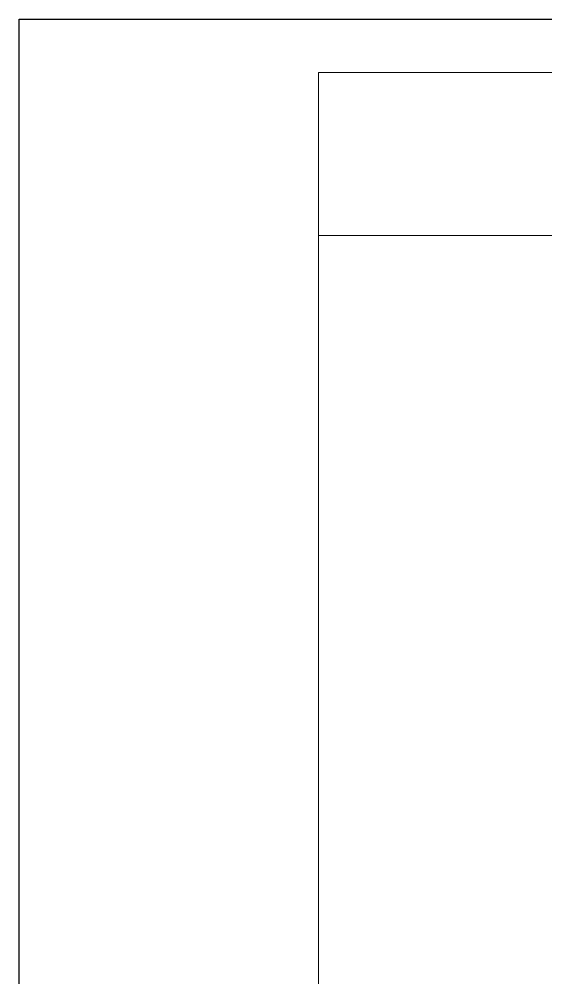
# Model space of a CAD drawing. Header units: millimetres. Extents: x 0 to 297, y 0 to 210.
# Drawn here: x 0 to 45.3, y 127.7 to 210 of the extents above; entities that cross this region are included whole.
import ezdxf

# ---------------------------------------------------------------- set-up
doc = ezdxf.new("R2010")
doc.units = ezdxf.units.MM
doc.layers.add('图框', color=7, linetype='Continuous')
doc.layers.add('粗实线层', color=7, linetype='Continuous', lineweight=15)

msp = doc.modelspace()

# ---------------------------------------------------------------- linework, layer by layer
at = {"layer": '图框'}
for p, q in [((-0.0066, -0.0006), (-0.0066, 209.9994)), ((-0.0066, 209.9994), (296.9934, 209.9994))]:
    msp.add_line(p, q, dxfattribs=at)
at = {"layer": '图框', "linetype": 'Continuous', "lineweight": 15}
for p, q in [((25.7262, 6.43), (25.7262, 205.43)), ((25.7262, 205.43), (292.7262, 205.43))]:
    msp.add_line(p, q, dxfattribs=at)
at = {"layer": '粗实线层'}
msp.add_line((25.7262, 191.43), (85.7262, 191.43), dxfattribs=at)

doc.saveas('drawing.dxf')
